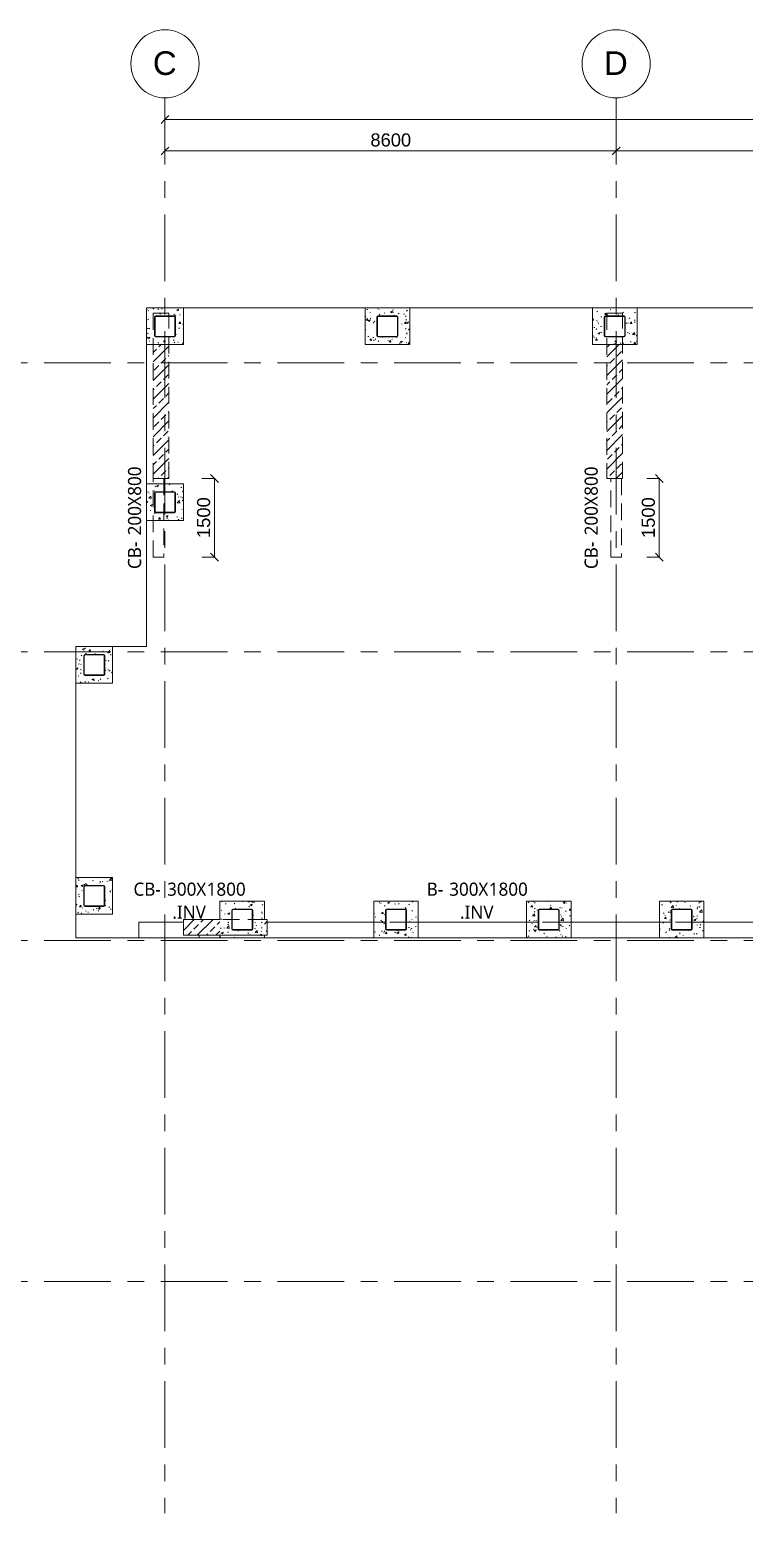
# Model space of a CAD drawing. Header units: millimetres. Extents: x 1499 to 145420, y 3769 to 41194.
# Drawn here: x 33102 to 46727, y 12931 to 41194 of the extents above; entities that cross this region are included whole.
import ezdxf

# ---------------------------------------------------------------- set-up
doc = ezdxf.new("R2010")
doc.units = ezdxf.units.MM
for name, pattern in [('Dashed', [1905, 1270, -635]), ('Dashed __25x_', [476.25, 317.5, -158.75]), ('DASHED___25x_', [476.25, 317.5, -158.75]), ('Grid Line', [2222.5, 1270, -317.5, 317.5, -317.5])]:
    doc.linetypes.add(name, pattern=pattern)
for name, color, linetype, lineweight in [('A-ANNO-DIMS', 211, 'Continuous', 5), ('A-ANNO-DIMS-100', 211, 'Continuous', 5), ('A-FLOR', 192, 'Continuous', 18), ('A-FLOR-HDLN', 190, 'Dashed __25x_', 5), ('I-WALL', 2, 'Continuous', 5), ('S-BEAM', 12, 'Continuous', 18), ('S-BEAM-HDLN', 1, 'DASHED___25x_', 13), ('S-BEAM-IDEN', 2, 'Continuous', 5), ('S-COLS', 52, 'Continuous', 5), ('S-COLS-HDLN', 52, 'Dashed', 13), ('S-GRID', 1, 'Continuous', 5), ('S-GRID-IDEN', 1, 'Continuous', 5)]:
    doc.layers.add(name, color=color, linetype=linetype, lineweight=lineweight)
doc.styles.add('Arial_1', font='arial.ttf', dxfattribs={"height": 250})
doc.styles.add('Arial_2', font='arial.ttf', dxfattribs={"height": 450})
doc.styles.add('Trebuchet MS', font='trebuc.ttf', dxfattribs={"height": 250})
doc.dimstyles.new('Diagonal_-_2_5mm_Round_5mm_-2_5', dxfattribs={"dimscale": 304.8, "dimtxt": 0.836827, "dimasz": 0.492126, "dimexe": 0.032808, "dimexo": 0.0625, "dimgap": 0.032808, "dimtad": 1, "dimdec": 0, "dimlfac": 304.8, "dimrnd": 5, "dimdsep": 46, "dimtxsty": 'Arial_1', "dimblk1": 'OBLIQUE', "dimblk2": 'OBLIQUE', "dimsah": 1, "dimcen": 0.09, "dimazin": 0, "dimtfac": 1, "dimtdec": 4, "dimtix": 1, "dimtmove": 0, "dimatfit": 3, "dimfxl": 0.002583, "dimfxlon": 1, "dimtvp": 1, "dimtolj": 1, "dimtzin": 0, "dimarcsym": 2})
pattern_1 = [(45, (4512.73, 0), (-178.2022, 178.2022), []), (45, (4690.93, 0), (-178.2022, 178.2022), [126.008, -63.004])]
pattern_2 = [(50, (4512.73, 0), (364.368, -31.8783), [38.1, -419.1]), (355, (4512.73, 0), (-70.4859, 382.1133), [30.48, -335.28]), (100.451, (4543.1, -2.66), (293.885, 350.2334), [32.38, -356.18]), (46.184, (4512.73, 101.6), (542.1585, -84.086), [57.15, -628.65]), (96.636, (4557.9, 94.6), (474.805, 494.8554), [48.57, -534.27]), (351.184, (4512.73, 101.6), (474.81, 494.85), [45.72, -502.92]), (21, (4563.53, 76.2), (303.2285, -204.5305), [38.1, -419.1]), (326, (4563.53, 76.2), (123.604, 368.376), [30.48, -335.28]), (71.451, (4588.8, 59.16), (426.8341, 163.8427), [32.38, -356.18]), (37.5, (4512.73, 0), (6.17665, 169.11015), [16.764, -314.452, 16.764, -323.596, -336.55]), (37.5, (4512.73, 0), (6.17665, 169.11015), [-671.576, 16.764, -319.786]), (7.5, (4512.73, 0), (133.6389, 200.3615), [16.764, -177.292, 16.764, -306.832, -128.27]), (7.5, (4512.73, 0), (133.6389, 200.3615), [-517.652, 16.764, -111.506]), (327.5, (4399.44, 0), (271.18182, -11.45836), [16.764, -110.236, 16.764, -379.476, -525.78]), (327.5, (4399.44, 0), (271.18182, -11.45836), [-523.24, 16.764, -509.016]), (317.5, (4348.64, 0), (296.2585, 50.8528), [16.764, -148.336, 16.764, -246.38, -373.38]), (317.5, (4348.64, 0), (296.2585, 50.8528), [-428.244, 16.764, -356.616])]

# ---------------------------------------------------------------- blocks, each defined once
blk = doc.blocks.new('CFT-Rectangular and Square Filled Sections-Column - SHS400X10-V2-ROOF FLOOR  FRAMING PLAN')
at = {"layer": 'S-COLS', "lineweight": 18}
for p, q in [((-200, 180), (-200, -180)), ((-190, -180), (-190, 180)), ((-190, 180), (-190, -180)), ((180, 200), (-180, 200)), ((-180, 190), (180, 190)), ((180, 190), (-180, 190)), ((190, 180), (190, -180)), ((190, -180), (190, 180)), ((200, -180), (200, 180)), ((180, -190), (-180, -190)), ((-180, -190), (180, -190)), ((-180, -200), (180, -200))]:
    blk.add_line(p, q, dxfattribs=at)
for centre, radius, start, end in [((-180, 180), 20, 90, 180), ((-180, 180), 10, 90, 180), ((-180, 180), 10, 90, 180), ((180, 180), 20, 360, 90), ((180, 180), 10, 0, 90), ((180, 180), 10, 360, 90), ((-180, -180), 20, 180, 270), ((-180, -180), 10, 180, 270), ((-180, -180), 10, 180, 270), ((180, -180), 10, 270, 0), ((180, -180), 20, 270, 360), ((180, -180), 10, 270, 360)]:
    blk.add_arc(centre, radius, start, end, dxfattribs=at)
blk = doc.blocks.new('CFT-Rectangular and Square Filled Sections-Column - SHS400X10-V3-ROOF FLOOR  FRAMING PLAN')
at = {"layer": 'S-COLS', "lineweight": 18}
for p, q in [((-200, 180), (-200, -180)), ((-190, -180), (-190, 180)), ((-190, 180), (-190, -180)), ((180, 200), (-180, 200)), ((-180, 190), (180, 190)), ((180, 190), (-180, 190)), ((190, 180), (190, -180)), ((190, -180), (190, 180)), ((200, -180), (200, 180)), ((180, -190), (-180, -190)), ((-180, -190), (180, -190)), ((-180, -200), (180, -200))]:
    blk.add_line(p, q, dxfattribs=at)
for centre, radius, start, end in [((-180, 180), 20, 90, 180), ((-180, 180), 10, 90, 180), ((-180, 180), 10, 90, 180), ((180, 180), 20, 360, 90), ((180, 180), 10, 0, 90), ((180, 180), 10, 360, 90), ((-180, -180), 20, 180, 270), ((-180, -180), 10, 180, 270), ((-180, -180), 10, 180, 270), ((180, -180), 20, 270, 0), ((180, -180), 10, 270, 0), ((180, -180), 10, 270, 360)]:
    blk.add_arc(centre, radius, start, end, dxfattribs=at)
blk = doc.blocks.new('Grid - M_Grid Head - Circle-4284405-ROOF FLOOR  FRAMING PLAN')
at = {"layer": 'S-GRID-IDEN'}
blk.add_circle((0, 0), 6.5, dxfattribs=at)
blk = doc.blocks.new('DIMBLOCK1-ROOF FLOOR  FRAMING PLAN')
at = {"layer": 'A-ANNO-DIMS-100'}
for p, q in [((36628, 32644), (36388, 32644)), ((36628, 32644), (36628, 31144)), ((36628, 32644), (36638, 32644)), ((36628, 31144), (36388, 31144)), ((36628, 31144), (36638, 31144))]:
    blk.add_line(p, q, dxfattribs=at)
at = {"layer": 'A-ANNO-DIMS-100', "lineweight": 15}
for p, q in [((36628, 32644), (36553, 32719)), ((36628, 32644), (36703, 32569)), ((36628, 31144), (36553, 31219)), ((36628, 31144), (36703, 31069))]:
    blk.add_line(p, q, dxfattribs=at)
at = {"layer": 'A-ANNO-DIMS-100', "color": 0, "insert": (36293, 31510), "char_height": 250, "width": 922.94, "attachment_point": 1, "rotation": 90, "line_spacing_factor": 0.941778, "style": 'Arial_1'}
blk.add_mtext('1500', dxfattribs=at)
blk = doc.blocks.new('_Oblique')
at = {"color": 0, "linetype": 'ByBlock', "lineweight": -2}
blk.add_line((-0.5, -0.5), (0.5, 0.5), dxfattribs=at)
blk = doc.blocks.new('DIMBLOCK2-ROOF FLOOR  FRAMING PLAN')
at = {"layer": 'A-ANNO-DIMS-100'}
for p, q in [((45106, 32644), (44866, 32644)), ((45106, 32644), (45106, 31144)), ((45106, 32644), (45116, 32644)), ((45106, 31144), (44866, 31144)), ((45106, 31144), (45116, 31144))]:
    blk.add_line(p, q, dxfattribs=at)
at = {"layer": 'A-ANNO-DIMS-100', "lineweight": 15}
for p, q in [((45106, 32644), (45031, 32719)), ((45106, 32644), (45181, 32569)), ((45106, 31144), (45031, 31219)), ((45106, 31144), (45181, 31069))]:
    blk.add_line(p, q, dxfattribs=at)
at = {"layer": 'A-ANNO-DIMS-100', "color": 0, "insert": (44771, 31510), "char_height": 250, "width": 922.94, "attachment_point": 1, "rotation": 90, "line_spacing_factor": 0.941778, "style": 'Arial_1'}
blk.add_mtext('1500', dxfattribs=at)
blk = doc.blocks.new('DIMBLOCK6-ROOF FLOOR  FRAMING PLAN')
at = {"layer": 'A-ANNO-DIMS-100'}
for p, q in [((35682, 38883), (35682, 39123)), ((44282, 38883), (44282, 39123)), ((35682, 38883), (44282, 38883)), ((35682, 38883), (35682, 38873)), ((44282, 38883), (44282, 38873))]:
    blk.add_line(p, q, dxfattribs=at)
at = {"layer": 'A-ANNO-DIMS-100', "lineweight": 15}
for p, q in [((35682, 38883), (35607, 38808)), ((35682, 38883), (35757, 38958)), ((44282, 38883), (44207, 38808)), ((44282, 38883), (44357, 38958))]:
    blk.add_line(p, q, dxfattribs=at)
at = {"layer": 'A-ANNO-DIMS-100', "color": 0, "insert": (39598, 39218), "char_height": 250, "width": 922.94, "attachment_point": 1, "line_spacing_factor": 0.941778, "style": 'Arial_1'}
blk.add_mtext('8600', dxfattribs=at)
blk = doc.blocks.new('DIMBLOCK7-ROOF FLOOR  FRAMING PLAN')
at = {"layer": 'A-ANNO-DIMS-100'}
for p, q in [((44282, 38883), (44282, 39123)), ((52982, 38883), (52982, 39123)), ((44282, 38883), (52982, 38883)), ((44282, 38883), (44282, 38873)), ((52982, 38883), (52982, 38873))]:
    blk.add_line(p, q, dxfattribs=at)
at = {"layer": 'A-ANNO-DIMS-100', "lineweight": 15}
for p, q in [((44282, 38883), (44207, 38808)), ((44282, 38883), (44357, 38958)), ((52982, 38883), (52907, 38808)), ((52982, 38883), (53057, 38958))]:
    blk.add_line(p, q, dxfattribs=at)
at = {"layer": 'A-ANNO-DIMS-100', "color": 0, "insert": (48248, 39218), "char_height": 250, "width": 922.94, "attachment_point": 1, "line_spacing_factor": 0.941778, "style": 'Arial_1'}
blk.add_mtext('8700', dxfattribs=at)
blk = doc.blocks.new('DIMBLOCK14-ROOF FLOOR  FRAMING PLAN')
at = {"layer": 'A-ANNO-DIMS-100'}
for p, q in [((35682, 39483), (35682, 39723)), ((78682, 39483), (78682, 39723)), ((35682, 39483), (78682, 39483)), ((35682, 39483), (35682, 39473)), ((78682, 39483), (78682, 39473))]:
    blk.add_line(p, q, dxfattribs=at)
at = {"layer": 'A-ANNO-DIMS-100', "lineweight": 15}
for p, q in [((35682, 39483), (35607, 39408)), ((35682, 39483), (35757, 39558)), ((78682, 39483), (78607, 39408)), ((78682, 39483), (78757, 39558))]:
    blk.add_line(p, q, dxfattribs=at)
at = {"layer": 'A-ANNO-DIMS-100', "color": 0, "insert": (56702, 39818), "char_height": 250, "width": 1153.68, "attachment_point": 1, "line_spacing_factor": 0.941778, "style": 'Arial_1'}
blk.add_mtext('43000', dxfattribs=at)

msp = doc.modelspace()

# ---------------------------------------------------------------- hatches: boundary and pattern name
at = {"layer": 'I-WALL'}
h = msp.add_hatch(dxfattribs=at)
h.set_pattern_fill('FP_4', color=1, style=0, pattern_type=2)
h.set_pattern_definition(pattern_1)
h.paths.add_polyline_path([(35457.4841, 32644.1668), (35757.4841, 32644.1668), (35757.4841, 35194.1759), (35457.4841, 35194.1759), (35457.4841, 33699.4095)])
h = msp.add_hatch(dxfattribs=at)
h.set_pattern_fill('FP_4', color=1, style=0, pattern_type=2)
h.set_pattern_definition(pattern_1)
h.paths.add_polyline_path([(44107.5072, 32644.1668), (44407.5072, 32644.1668), (44407.5072, 35194.1759), (44107.5072, 35194.1759), (44107.5072, 33699.4095)])
h = msp.add_hatch(dxfattribs=at)
h.set_pattern_fill('FP_4', color=1, style=0, pattern_type=2)
h.set_pattern_definition(pattern_1)
h.paths.add_polyline_path([(37579.5294, 23944.1661), (37632.4841, 23944.1661), (37632.4841, 24244.1661), (37579.5294, 24244.1661)])
h.paths.add_polyline_path([(36729.5294, 23944.1661), (36729.5294, 24244.1661), (36032.4841, 24244.1661), (36032.4841, 23944.1661)])
at = {"layer": 'S-COLS'}
h = msp.add_hatch(dxfattribs=at)
h.set_pattern_fill('FP_5', style=0, pattern_type=2)
h.set_pattern_definition(pattern_2)
h.paths.add_polyline_path([(35502.4841, 35194.1759), (36032.4841, 35194.1759), (36032.4841, 35894.1759), (35332.4841, 35894.1759), (35332.4841, 35194.1759), (35492.4841, 35194.1759)])
h.paths.add_polyline_path([(35680.1094, 35341.8012), (35502.4841, 35341.8012), (35488.3419, 35347.6591), (35482.4841, 35361.8012), (35482.4841, 35721.8012), (35488.3419, 35735.9434), (35502.4841, 35741.8012), (35862.4841, 35741.8012), (35876.6262, 35735.9434), (35882.4841, 35721.531), (35882.4841, 35361.8012), (35876.6262, 35347.6591), (35862.4841, 35341.8012)])
h = msp.add_hatch(dxfattribs=at)
h.set_pattern_fill('FP_5', style=0, pattern_type=2)
h.set_pattern_definition(pattern_2)
h.paths.add_polyline_path([(35502.4841, 35194.1759), (36032.4841, 35194.1759), (36032.4841, 35894.1759), (35332.4841, 35894.1759), (35332.4841, 35194.1759), (35492.4841, 35194.1759)])
h.paths.add_polyline_path([(35680.1094, 35341.8012), (35502.4841, 35341.8012), (35488.3419, 35347.6591), (35482.4841, 35361.8012), (35482.4841, 35721.8012), (35488.3419, 35735.9434), (35502.4841, 35741.8012), (35862.4841, 35741.8012), (35876.6262, 35735.9434), (35882.4841, 35721.531), (35882.4841, 35361.8012), (35876.6262, 35347.6591), (35862.4841, 35341.8012)])
h = msp.add_hatch(dxfattribs=at)
h.set_pattern_fill('FP_5', style=0, pattern_type=2)
h.set_pattern_definition(pattern_2)
h.paths.add_polyline_path([(39497.4956, 35194.1759), (40347.4956, 35194.1759), (40347.4956, 35894.1759), (39497.4956, 35894.1759), (39497.4956, 35351.8012)])
h.paths.add_polyline_path([(39742.4956, 35341.8012), (39728.3535, 35347.6591), (39722.4956, 35361.8012), (39722.4956, 35721.8012), (39728.3535, 35735.9434), (39742.4956, 35741.8012), (40102.4956, 35741.8012), (40116.6378, 35735.9434), (40122.4956, 35721.531), (40122.4956, 35361.8012), (40116.6378, 35347.6591), (40102.4956, 35341.8012), (39752.4956, 35341.8012)])
h = msp.add_hatch(dxfattribs=at)
h.set_pattern_fill('FP_5', style=0, pattern_type=2)
h.set_pattern_definition(pattern_2)
h.paths.add_polyline_path([(39497.4956, 35194.1759), (40347.4956, 35194.1759), (40347.4956, 35894.1759), (39497.4956, 35894.1759), (39497.4956, 35351.8012)])
h.paths.add_polyline_path([(39742.4956, 35341.8012), (39728.3535, 35347.6591), (39722.4956, 35361.8012), (39722.4956, 35721.8012), (39728.3535, 35735.9434), (39742.4956, 35741.8012), (40102.4956, 35741.8012), (40116.6378, 35735.9434), (40122.4956, 35721.531), (40122.4956, 35361.8012), (40116.6378, 35347.6591), (40102.4956, 35341.8012), (39752.4956, 35341.8012)])
h = msp.add_hatch(dxfattribs=at)
h.set_pattern_fill('FP_5', style=0, pattern_type=2)
h.set_pattern_definition(pattern_2)
h.paths.add_polyline_path([(44356.7682, 35194.1759), (44682.5072, 35194.1759), (44682.5072, 35894.1759), (43832.5072, 35894.1759), (43832.5072, 35194.1759), (44235.1326, 35194.1759)])
h.paths.add_polyline_path([(44077.5072, 35341.8012), (44063.3651, 35347.6591), (44057.5072, 35361.8012), (44057.5072, 35721.8012), (44063.3651, 35735.9434), (44077.5072, 35741.8012), (44437.5072, 35741.8012), (44451.6494, 35735.9434), (44457.5072, 35721.531), (44457.5072, 35361.8012), (44451.6494, 35347.6591), (44437.5072, 35341.8012), (44087.5072, 35341.8012)])
h = msp.add_hatch(dxfattribs=at)
h.set_pattern_fill('FP_5', style=0, pattern_type=2)
h.set_pattern_definition(pattern_2)
h.paths.add_polyline_path([(44356.7682, 35194.1759), (44682.5072, 35194.1759), (44682.5072, 35894.1759), (43832.5072, 35894.1759), (43832.5072, 35194.1759), (44235.1326, 35194.1759)])
h.paths.add_polyline_path([(44077.5072, 35341.8012), (44063.3651, 35347.6591), (44057.5072, 35361.8012), (44057.5072, 35721.8012), (44063.3651, 35735.9434), (44077.5072, 35741.8012), (44437.5072, 35741.8012), (44451.6494, 35735.9434), (44457.5072, 35721.531), (44457.5072, 35361.8012), (44451.6494, 35347.6591), (44437.5072, 35341.8012), (44087.5072, 35341.8012)])
h = msp.add_hatch(dxfattribs=at)
h.set_pattern_fill('FP_5', style=0, pattern_type=2)
h.set_pattern_definition(pattern_2)
h.paths.add_polyline_path([(35862.4841, 31841.8012), (36032.4841, 31841.8012), (36032.4841, 32541.8012), (35332.4841, 32541.8012), (35332.4841, 31841.8012), (35780.4463, 31841.8012)])
h.paths.add_polyline_path([(35532.4841, 31991.8012), (35502.4841, 31991.8012), (35488.3419, 31997.6591), (35482.4841, 32011.8012), (35482.4841, 32371.8012), (35488.3419, 32385.9434), (35502.4841, 32391.8012), (35862.4841, 32391.8012), (35876.6262, 32385.9434), (35882.4841, 32371.531), (35882.4841, 32011.8012), (35876.6262, 31997.6591), (35862.4841, 31991.8012)])
h = msp.add_hatch(dxfattribs=at)
h.set_pattern_fill('FP_5', style=0, pattern_type=2)
h.set_pattern_definition(pattern_2)
h.paths.add_polyline_path([(35862.4841, 31841.8012), (36032.4841, 31841.8012), (36032.4841, 32541.8012), (35332.4841, 32541.8012), (35332.4841, 31841.8012), (35780.4463, 31841.8012)])
h.paths.add_polyline_path([(35532.4841, 31991.8012), (35502.4841, 31991.8012), (35488.3419, 31997.6591), (35482.4841, 32011.8012), (35482.4841, 32371.8012), (35488.3419, 32385.9434), (35502.4841, 32391.8012), (35862.4841, 32391.8012), (35876.6262, 32385.9434), (35882.4841, 32371.531), (35882.4841, 32011.8012), (35876.6262, 31997.6591), (35862.4841, 31991.8012)])
h = msp.add_hatch(dxfattribs=at)
h.set_pattern_fill('FP_5', style=0, pattern_type=2)
h.set_pattern_definition(pattern_2)
h.paths.add_polyline_path([(34153.0841, 28741.8012), (34682.4841, 28741.8012), (34682.4841, 29441.8012), (33982.4841, 29441.8012), (33982.4841, 28741.8012), (34143.0841, 28741.8012)])
h.paths.add_polyline_path([(34331.3839, 28891.8012), (34153.0841, 28891.8012), (34138.9419, 28897.6591), (34133.0841, 28911.8012), (34133.0841, 29271.8012), (34138.9419, 29285.9434), (34153.0841, 29291.8012), (34513.0841, 29291.8012), (34527.2262, 29285.9434), (34533.0841, 29271.531), (34533.0841, 28911.8012), (34527.2262, 28897.6591), (34513.0841, 28891.8012)])
h = msp.add_hatch(dxfattribs=at)
h.set_pattern_fill('FP_5', style=0, pattern_type=2)
h.set_pattern_definition(pattern_2)
h.paths.add_polyline_path([(34153.0841, 28741.8012), (34682.4841, 28741.8012), (34682.4841, 29441.8012), (33982.4841, 29441.8012), (33982.4841, 28741.8012), (34143.0841, 28741.8012)])
h.paths.add_polyline_path([(34331.3839, 28891.8012), (34153.0841, 28891.8012), (34138.9419, 28897.6591), (34133.0841, 28911.8012), (34133.0841, 29271.8012), (34138.9419, 29285.9434), (34153.0841, 29291.8012), (34513.0841, 29291.8012), (34527.2262, 29285.9434), (34533.0841, 29271.531), (34533.0841, 28911.8012), (34527.2262, 28897.6591), (34513.0841, 28891.8012)])
h = msp.add_hatch(dxfattribs=at)
h.set_pattern_fill('FP_5', style=0, pattern_type=2)
h.set_pattern_definition(pattern_2)
h.paths.add_polyline_path([(34133.0841, 24341.8012), (34682.4841, 24341.8012), (34682.4841, 25041.8012), (33982.4841, 25041.8012), (33982.4841, 24341.8012)])
h.paths.add_polyline_path([(34163.0841, 24491.8012), (34153.0841, 24491.8012), (34138.9419, 24497.6591), (34133.0841, 24511.8012), (34133.0841, 24871.8012), (34138.9419, 24885.9434), (34153.0841, 24891.8012), (34513.0841, 24891.8012), (34527.2262, 24885.9434), (34533.0841, 24871.531), (34533.0841, 24511.8012), (34527.2262, 24497.6591), (34513.0841, 24491.8012), (34182.4841, 24491.8012)])
h = msp.add_hatch(dxfattribs=at)
h.set_pattern_fill('FP_5', style=0, pattern_type=2)
h.set_pattern_definition(pattern_2)
h.paths.add_polyline_path([(34133.0841, 24341.8012), (34682.4841, 24341.8012), (34682.4841, 25041.8012), (33982.4841, 25041.8012), (33982.4841, 24341.8012)])
h.paths.add_polyline_path([(34163.0841, 24491.8012), (34153.0841, 24491.8012), (34138.9419, 24497.6591), (34133.0841, 24511.8012), (34133.0841, 24871.8012), (34138.9419, 24885.9434), (34153.0841, 24891.8012), (34513.0841, 24891.8012), (34527.2262, 24885.9434), (34533.0841, 24871.531), (34533.0841, 24511.8012), (34527.2262, 24497.6591), (34513.0841, 24491.8012), (34182.4841, 24491.8012)])
h = msp.add_hatch(dxfattribs=at)
h.set_pattern_fill('FP_5', style=0, pattern_type=2)
h.set_pattern_definition(pattern_2)
h.paths.add_polyline_path([(37002.8429, 23894.1759), (37579.5294, 23894.1759), (37579.5294, 24594.1759), (36729.5294, 24594.1759), (36729.5294, 23894.1759)])
h.paths.add_polyline_path([(36984.5294, 24041.8012), (36974.5294, 24041.8012), (36960.3873, 24047.6591), (36954.5294, 24061.8012), (36954.5294, 24421.8012), (36960.3873, 24435.9434), (36974.5294, 24441.8012), (37334.5294, 24441.8012), (37348.6716, 24435.9434), (37354.5294, 24421.531), (37354.5294, 24061.8012), (37348.6716, 24047.6591), (37334.5294, 24041.8012), (37002.8429, 24041.8012)])
h = msp.add_hatch(dxfattribs=at)
h.set_pattern_fill('FP_5', style=0, pattern_type=2)
h.set_pattern_definition(pattern_2)
h.paths.add_polyline_path([(37002.8429, 23894.1759), (37579.5294, 23894.1759), (37579.5294, 24594.1759), (36729.5294, 24594.1759), (36729.5294, 23894.1759)])
h.paths.add_polyline_path([(36984.5294, 24041.8012), (36974.5294, 24041.8012), (36960.3873, 24047.6591), (36954.5294, 24061.8012), (36954.5294, 24421.8012), (36960.3873, 24435.9434), (36974.5294, 24441.8012), (37334.5294, 24441.8012), (37348.6716, 24435.9434), (37354.5294, 24421.531), (37354.5294, 24061.8012), (37348.6716, 24047.6591), (37334.5294, 24041.8012), (37002.8429, 24041.8012)])
h = msp.add_hatch(dxfattribs=at)
h.set_pattern_fill('FP_5', style=0, pattern_type=2)
h.set_pattern_definition(pattern_2)
h.paths.add_polyline_path([(39660.9748, 23894.1759), (40510.9748, 23894.1759), (40510.9748, 24594.1759), (39660.9748, 24594.1759), (39660.9748, 24051.8012)])
h.paths.add_polyline_path([(39905.9748, 24041.8012), (39891.8327, 24047.6591), (39885.9748, 24061.8012), (39885.9748, 24421.8012), (39891.8327, 24435.9434), (39905.9748, 24441.8012), (40265.9748, 24441.8012), (40280.1169, 24435.9434), (40285.9748, 24421.531), (40285.9748, 24061.8012), (40280.1169, 24047.6591), (40265.9748, 24041.8012), (39915.9748, 24041.8012)])
h = msp.add_hatch(dxfattribs=at)
h.set_pattern_fill('FP_5', style=0, pattern_type=2)
h.set_pattern_definition(pattern_2)
h.paths.add_polyline_path([(39660.9748, 23894.1759), (40510.9748, 23894.1759), (40510.9748, 24594.1759), (39660.9748, 24594.1759), (39660.9748, 24051.8012)])
h.paths.add_polyline_path([(39905.9748, 24041.8012), (39891.8327, 24047.6591), (39885.9748, 24061.8012), (39885.9748, 24421.8012), (39891.8327, 24435.9434), (39905.9748, 24441.8012), (40265.9748, 24441.8012), (40280.1169, 24435.9434), (40285.9748, 24421.531), (40285.9748, 24061.8012), (40280.1169, 24047.6591), (40265.9748, 24041.8012), (39915.9748, 24041.8012)])
h = msp.add_hatch(dxfattribs=at)
h.set_pattern_fill('FP_5', style=0, pattern_type=2)
h.set_pattern_definition(pattern_2)
h.paths.add_polyline_path([(42573.0841, 23894.1759), (43423.0841, 23894.1759), (43423.0841, 24594.1759), (42573.0841, 24594.1759), (42573.0841, 24051.8012)])
h.paths.add_polyline_path([(42818.0841, 24041.8012), (42803.9419, 24047.6591), (42798.0841, 24061.8012), (42798.0841, 24421.8012), (42803.9419, 24435.9434), (42818.0841, 24441.8012), (43178.0841, 24441.8012), (43192.2262, 24435.9434), (43198.0841, 24421.531), (43198.0841, 24061.8012), (43192.2262, 24047.6591), (43178.0841, 24041.8012), (42828.0841, 24041.8012)])
h = msp.add_hatch(dxfattribs=at)
h.set_pattern_fill('FP_5', style=0, pattern_type=2)
h.set_pattern_definition(pattern_2)
h.paths.add_polyline_path([(42573.0841, 23894.1759), (43423.0841, 23894.1759), (43423.0841, 24594.1759), (42573.0841, 24594.1759), (42573.0841, 24051.8012)])
h.paths.add_polyline_path([(42818.0841, 24041.8012), (42803.9419, 24047.6591), (42798.0841, 24061.8012), (42798.0841, 24421.8012), (42803.9419, 24435.9434), (42818.0841, 24441.8012), (43178.0841, 24441.8012), (43192.2262, 24435.9434), (43198.0841, 24421.531), (43198.0841, 24061.8012), (43192.2262, 24047.6591), (43178.0841, 24041.8012), (42828.0841, 24041.8012)])
h = msp.add_hatch(dxfattribs=at)
h.set_pattern_fill('FP_5', style=0, pattern_type=2)
h.set_pattern_definition(pattern_2)
h.paths.add_polyline_path([(45732.4841, 23894.1759), (45957.4841, 23894.1759), (45957.4841, 24594.1759), (45107.4841, 24594.1759), (45107.4841, 23894.1759), (45726.6262, 23894.1759)])
h.paths.add_polyline_path([(45362.4841, 24041.8012), (45352.4841, 24041.8012), (45338.3419, 24047.6591), (45332.4841, 24061.8012), (45332.4841, 24421.8012), (45338.3419, 24435.9434), (45352.4841, 24441.8012), (45712.4841, 24441.8012), (45726.6262, 24435.9434), (45732.4841, 24421.531), (45732.4841, 24061.8012), (45726.6262, 24047.6591), (45712.4841, 24041.8012), (45455.5258, 24041.8012)])
h = msp.add_hatch(dxfattribs=at)
h.set_pattern_fill('FP_5', style=0, pattern_type=2)
h.set_pattern_definition(pattern_2)
h.paths.add_polyline_path([(45732.4841, 23894.1759), (45957.4841, 23894.1759), (45957.4841, 24594.1759), (45107.4841, 24594.1759), (45107.4841, 23894.1759), (45726.6262, 23894.1759)])
h.paths.add_polyline_path([(45362.4841, 24041.8012), (45352.4841, 24041.8012), (45338.3419, 24047.6591), (45332.4841, 24061.8012), (45332.4841, 24421.8012), (45338.3419, 24435.9434), (45352.4841, 24441.8012), (45712.4841, 24441.8012), (45726.6262, 24435.9434), (45732.4841, 24421.531), (45732.4841, 24061.8012), (45726.6262, 24047.6591), (45712.4841, 24041.8012), (45455.5258, 24041.8012)])

# ---------------------------------------------------------------- linework, layer by layer
at = {"layer": 'A-FLOR'}
for p, q in [((39497.4956, 35894.1759), (36032.4841, 35894.1759)), ((43832.5072, 35894.1759), (40347.5453, 35894.1759)), ((48082.4956, 35894.1759), (44682.5072, 35894.1759)), ((35332.4841, 35194.1759), (35332.4841, 32541.8012)), ((35332.4841, 31841.8012), (35332.4841, 29445.4957)), ((35332.4841, 29445.4957), (33982.4841, 29445.4957)), ((33982.4841, 29445.4957), (33982.4841, 29441.8012)), ((33982.4841, 28741.8012), (33982.4841, 25041.8012)), ((33982.4841, 24341.8012), (33982.4841, 23894.1661)), ((33982.4841, 23894.1661), (35182.4841, 23894.1661))]:
    msp.add_line(p, q, dxfattribs=at)
at = {"layer": 'A-FLOR-HDLN'}
for p, q in [((35757.4841, 35794.1668), (35457.4841, 35794.1668)), ((35457.4841, 35794.1668), (35457.4841, 32644.1668)), ((35757.4841, 32644.1668), (35757.4841, 35794.1668)), ((44407.5072, 35794.1759), (44107.5072, 35794.1759)), ((44107.5072, 35794.1759), (44107.5072, 32644.1668)), ((44407.5072, 32644.1668), (44407.5072, 35794.1759)), ((35457.4841, 32644.1668), (35757.4841, 32644.1668)), ((44107.5072, 32644.1668), (44407.5072, 32644.1668)), ((37579.4798, 24244.1661), (36729.579, 24244.1661))]:
    msp.add_line(p, q, dxfattribs=at)
at = {"layer": 'I-WALL'}
for p, q in [((36032.4841, 24244.1661), (36729.5294, 24244.1661)), ((36032.4841, 23944.1661), (36032.4841, 24244.1661)), ((37579.5294, 24244.1661), (37632.4841, 24244.1661)), ((37632.4841, 23944.1661), (37632.4841, 24244.1661)), ((36729.5294, 23944.1661), (36032.4841, 23944.1661)), ((37632.4841, 23944.1661), (37579.5294, 23944.1661))]:
    msp.add_line(p, q, dxfattribs=at)
at = {"layer": 'S-BEAM'}
for p, q in [((35182.4841, 23894.1661), (35182.4841, 24194.1661)), ((36032.4841, 24194.1661), (35182.4841, 24194.1661)), ((36032.4841, 23944.1661), (36032.4841, 24194.1661)), ((39885.9748, 24194.1661), (37632.4841, 24194.1661)), ((37632.4841, 24194.1661), (37632.4841, 23944.1661)), ((42798.0841, 24194.1661), (40285.9748, 24194.1661)), ((45332.4841, 24194.1661), (43198.0841, 24194.1661)), ((47082.4841, 24194.1661), (45732.4841, 24194.1661)), ((35182.4841, 23894.1661), (36332.4841, 23894.1661)), ((36332.4841, 23944.1661), (36032.4841, 23944.1661)), ((36332.4841, 23894.1661), (36332.4841, 23944.1661)), ((37632.4841, 23944.1661), (36332.4841, 23944.1661)), ((36332.4841, 23944.1661), (36332.4841, 23894.1661)), ((36332.4841, 23894.1661), (47082.4841, 23894.1661))]:
    msp.add_line(p, q, dxfattribs=at)
at = {"layer": 'S-BEAM-HDLN'}
for p, q in [((35457.4841, 32644.1661), (35657.4841, 32644.1661)), ((35457.4841, 31144.3012), (35457.4841, 32644.1661)), ((35657.4841, 32644.1661), (35657.4841, 31144.3012)), ((44182.5072, 32644.1661), (44382.5072, 32644.1661)), ((44182.5072, 31144.3012), (44182.5072, 32644.1661)), ((44382.5072, 32644.1661), (44382.5072, 31144.3012)), ((35657.4841, 31144.3012), (35457.4841, 31144.3012)), ((44382.5072, 31144.3012), (44182.5072, 31144.3012)), ((40285.9252, 24194.1661), (39886.0244, 24194.1661)), ((43198.0345, 24194.1661), (42798.1337, 24194.1661)), ((45732.4345, 24194.1661), (45332.5337, 24194.1661))]:
    msp.add_line(p, q, dxfattribs=at)
at = {"layer": 'S-COLS'}
for p, q in [((35332.4841, 35894.1759), (36032.4841, 35894.1759)), ((35332.4841, 35694.1759), (35332.4841, 35894.1759)), ((36032.4841, 35894.1759), (36032.4841, 35694.1759)), ((39497.4956, 35694.1759), (39497.4956, 35894.1759)), ((39497.4956, 35894.1759), (40347.4956, 35894.1759)), ((40347.4956, 35894.1759), (40347.4956, 35694.1759)), ((43832.5072, 35694.1759), (43832.5072, 35894.1759)), ((43832.5072, 35894.1759), (44682.5072, 35894.1759)), ((44682.5072, 35894.1759), (44682.5072, 35694.1759)), ((35332.4841, 35194.1759), (35332.4841, 35694.1759)), ((36032.4841, 35694.1759), (36032.4841, 35194.1759)), ((39497.4956, 35194.1759), (39497.4956, 35694.1759)), ((40347.4956, 35694.1759), (40347.4956, 35194.1759)), ((43832.5072, 35194.1759), (43832.5072, 35694.1759)), ((44682.5072, 35694.1759), (44682.5072, 35194.1759)), ((35532.4841, 35194.1759), (35332.4841, 35194.1759)), ((36032.4841, 35194.1759), (35532.4841, 35194.1759)), ((40347.4956, 35194.1759), (39497.4956, 35194.1759)), ((44682.5072, 35194.1759), (43832.5072, 35194.1759)), ((35332.4841, 32541.8012), (35532.4841, 32541.8012)), ((35332.4841, 31841.8012), (35332.4841, 32541.8012)), ((35532.4841, 32541.8012), (36032.4841, 32541.8012)), ((36032.4841, 32541.8012), (36032.4841, 31841.8012)), ((35532.4841, 31841.8012), (35332.4841, 31841.8012)), ((36032.4841, 31841.8012), (35532.4841, 31841.8012)), ((33982.4841, 29441.8012), (34682.4841, 29441.8012)), ((33982.4841, 29245.4957), (33982.4841, 29441.8012)), ((34682.4841, 29441.8012), (34682.4841, 29245.4957)), ((33982.4841, 28741.8012), (33982.4841, 29245.4957)), ((34682.4841, 29245.4957), (34682.4841, 28741.8012)), ((34182.4841, 28741.8012), (33982.4841, 28741.8012)), ((34682.4841, 28741.8012), (34182.4841, 28741.8012)), ((33982.4841, 25041.8012), (34182.4841, 25041.8012)), ((33982.4841, 24341.8012), (33982.4841, 25041.8012)), ((34182.4841, 25041.8012), (34682.4841, 25041.8012)), ((34682.4841, 25041.8012), (34682.4841, 24341.8012)), ((36729.5294, 24244.1661), (36729.5294, 24594.1759)), ((36729.5294, 24594.1759), (37579.5294, 24594.1759)), ((37579.5294, 24594.1759), (37579.5294, 24244.1661)), ((39660.9748, 23894.1759), (39660.9748, 24594.1759)), ((39660.9748, 24594.1759), (40510.9748, 24594.1759)), ((40510.9748, 24594.1759), (40510.9748, 23894.1759)), ((42573.0841, 23894.1759), (42573.0841, 24594.1759)), ((42573.0841, 24594.1759), (43423.0841, 24594.1759)), ((43423.0841, 24594.1759), (43423.0841, 23894.1759)), ((45107.4841, 23894.1759), (45107.4841, 24594.1759)), ((45107.4841, 24594.1759), (45957.4841, 24594.1759)), ((45957.4841, 24594.1759), (45957.4841, 23894.1759)), ((34182.4841, 24341.8012), (33982.4841, 24341.8012)), ((34682.4841, 24341.8012), (34182.4841, 24341.8012)), ((36729.5294, 23894.1759), (36729.5294, 23944.1661)), ((37579.5294, 23894.1759), (36729.5294, 23894.1759)), ((37579.5294, 23944.1661), (37579.5294, 23894.1759)), ((40510.9748, 23894.1759), (39660.9748, 23894.1759)), ((43423.0841, 23894.1759), (42573.0841, 23894.1759)), ((45957.4841, 23894.1759), (45107.4841, 23894.1759))]:
    msp.add_line(p, q, dxfattribs=at)
at = {"layer": 'S-GRID', "linetype": 'Grid Line'}
for p, q in [((35682.4841, 39893.6154), (35682.4841, 12930.5824)), ((44282.4841, 39893.6154), (44282.4841, 12930.5824)), ((28936.8119, 34844.1661), (89500.367, 34844.1661)), ((28936.8119, 29344.1661), (89500.367, 29344.1661)), ((28936.8119, 23844.1661), (89500.367, 23844.1661)), ((28936.8119, 17344.1661), (89500.367, 17344.1661))]:
    msp.add_line(p, q, dxfattribs=at)

# ---------------------------------------------------------------- block references
at = {"layer": 'S-COLS-HDLN'}
for name, p in [('CFT-Rectangular and Square Filled Sections-Column - SHS400X10-V2-ROOF FLOOR  FRAMING PLAN', (35682.4841, 35541.8012)), ('CFT-Rectangular and Square Filled Sections-Column - SHS400X10-V2-ROOF FLOOR  FRAMING PLAN', (39922.4956, 35541.8012)), ('CFT-Rectangular and Square Filled Sections-Column - SHS400X10-V2-ROOF FLOOR  FRAMING PLAN', (44257.5072, 35541.8012)), ('CFT-Rectangular and Square Filled Sections-Column - SHS400X10-V2-ROOF FLOOR  FRAMING PLAN', (35682.4841, 32191.8012)), ('CFT-Rectangular and Square Filled Sections-Column - SHS400X10-V2-ROOF FLOOR  FRAMING PLAN', (34333.0841, 29091.8012)), ('CFT-Rectangular and Square Filled Sections-Column - SHS400X10-V2-ROOF FLOOR  FRAMING PLAN', (34333.0841, 24691.8012)), ('CFT-Rectangular and Square Filled Sections-Column - SHS400X10-V3-ROOF FLOOR  FRAMING PLAN', (37154.5294, 24241.8012)), ('CFT-Rectangular and Square Filled Sections-Column - SHS400X10-V3-ROOF FLOOR  FRAMING PLAN', (40085.9748, 24241.8012)), ('CFT-Rectangular and Square Filled Sections-Column - SHS400X10-V3-ROOF FLOOR  FRAMING PLAN', (42998.0841, 24241.8012)), ('CFT-Rectangular and Square Filled Sections-Column - SHS400X10-V3-ROOF FLOOR  FRAMING PLAN', (45532.4841, 24241.8012))]:
    msp.add_blockref(name, p, dxfattribs=at)
at = {"layer": 'S-GRID-IDEN', "xscale": 99.99999999999993, "yscale": 99.99999999999993, "zscale": 99.99999999999993, "rotation": 180}
for p in [(35682.4841, 40543.6154), (44282.4841, 40543.6154)]:
    msp.add_blockref('Grid - M_Grid Head - Circle-4284405-ROOF FLOOR  FRAMING PLAN', p, dxfattribs=at)

# ---------------------------------------------------------------- texts
at = {"layer": 'S-BEAM-IDEN', "char_height": 250, "attachment_point": 1, "rotation": 90, "style": 'Trebuchet MS'}
for s, insert, width in [('800', (34976.9797, 32314.0561), 673.4175), ('800', (43682.0028, 32314.0561), 673.4175), ('X', (34976.9797, 32115.6186), 240.50625), ('X', (43682.0028, 32115.6186), 240.50625), ('200', (34976.9797, 31559.9936), 673.4175), ('200', (43682.0028, 31559.9936), 673.4175), ('CB- ', (34976.9797, 30918.379), 777.636875), ('CB- ', (43682.0028, 30918.379), 777.636875)]:
    msp.add_mtext(s, dxfattribs=dict(at, insert=insert, width=width))
at = {"layer": 'S-BEAM-IDEN', "char_height": 250, "attachment_point": 1, "style": 'Trebuchet MS'}
for s, insert, width in [('CB- ', (35080.9217, 24945.3646), 777.636875), ('300', (35722.5363, 24945.3646), 673.4175), ('X', (36278.1613, 24945.3646), 240.50625), ('1800', (36476.5988, 24945.3646), 897.89), ('B- ', (40670.7531, 24945.3646), 521.096875), ('300', (41100.701, 24945.3646), 673.4175), ('X', (41656.326, 24945.3646), 240.50625), ('1800', (41854.7635, 24945.3646), 897.89), ('.INV', (35821.7551, 24508.8021), 793.670625), ('.INV', (41305.7531, 24508.8021), 793.670625)]:
    msp.add_mtext(s, dxfattribs=dict(at, insert=insert, width=width))

# ---------------------------------------------------------------- dimensions: what is measured, and where the dimension line sits
at = {"layer": 'A-ANNO-DIMS'}
for base, p1, p2, override, picture, middle in [((78682.4841, 39482.9569), (35682.4841, 39722.9569), (78682.4841, 39722.9569), {"dimpost": '<>', "dimfxl": 43000}, 'DIMBLOCK14-ROOF FLOOR  FRAMING PLAN', (57182.4841, 39620.6854)), ((44282.4841, 38882.9569), (35682.4841, 39122.9569), (44282.4841, 39122.9569), {"dimpost": '<>', "dimfxl": 8600}, 'DIMBLOCK6-ROOF FLOOR  FRAMING PLAN', (39982.4841, 39020.6001)), ((52982.4841, 38882.9569), (44282.4841, 39122.9569), (52982.4841, 39122.9569), {"dimpost": '<>', "dimfxl": 8700}, 'DIMBLOCK7-ROOF FLOOR  FRAMING PLAN', (48632.4841, 39020.6001))]:
    dim = msp.add_linear_dim(base=base, p1=p1, p2=p2, dimstyle='Diagonal_-_2_5mm_Round_5mm_-2_5', override=override, dxfattribs=at)
    dim.commit()
    dim.dimension.update_dxf_attribs({"geometry": picture, "text_midpoint": middle})
for base, p1, p2, picture, middle in [((36627.8884, 31144.3012), (36387.8884, 32644.1668), (36387.8884, 31144.3012), 'DIMBLOCK1-ROOF FLOOR  FRAMING PLAN', (36490.2451, 31894.234)), ((45105.5003, 31144.3012), (44865.5003, 32644.1668), (44865.5003, 31144.3012), 'DIMBLOCK2-ROOF FLOOR  FRAMING PLAN', (44967.8571, 31894.234))]:
    dim = msp.add_linear_dim(base=base, p1=p1, p2=p2, angle=90, dimstyle='Diagonal_-_2_5mm_Round_5mm_-2_5', override={"dimpost": '<>', "dimfxl": 1499.865603}, dxfattribs=at)
    dim.commit()
    dim.dimension.update_dxf_attribs({"geometry": picture, "text_midpoint": middle})

# ---------------------------------------------------------------- next in the draw order: texts
at = {"layer": 'S-GRID-IDEN', "char_height": 450, "width": 553.164375, "attachment_point": 1, "style": 'Arial_2', "bg_fill": 3, "box_fill_scale": 1.25, "bg_fill_color": 256, "bg_fill_true_color": 13158600, "bg_fill_transparency": 0}
for s, insert in [('C', (35451.1061, 40781.3407)), ('D', (44051.1061, 40781.3407))]:
    msp.add_mtext(s, dxfattribs=dict(at, insert=insert))

doc.saveas('drawing.dxf')
